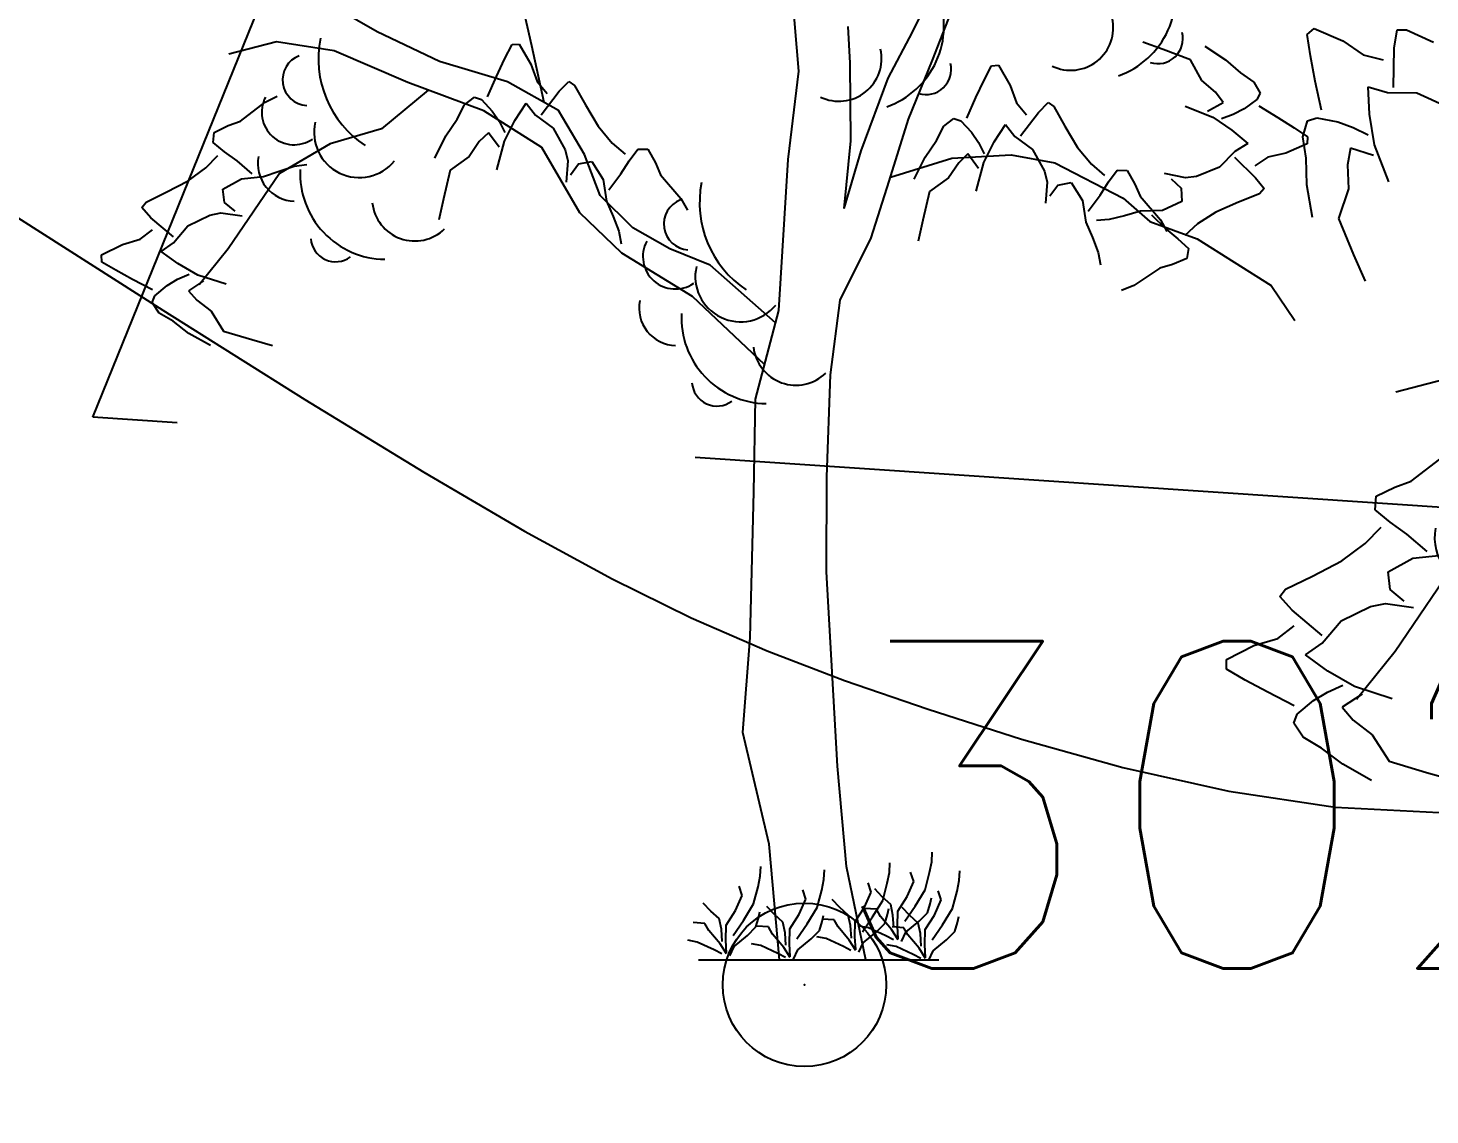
# Model space of a CAD drawing. Header units: millimetres. Extents: x 524954 to 526204, y 9523489 to 9524010.
# Drawn here: x 525915.304 to 525919.59, y 9523816.754 to 9523820.076 of the extents above; entities that cross this region are included whole.
import ezdxf

# ---------------------------------------------------------------- set-up
doc = ezdxf.new("R2010")
doc.units = ezdxf.units.MM
doc.header["$PDMODE"] = 32
doc.header["$PDSIZE"] = 0.5
doc.linetypes.add('ACAD_ISO12W100', pattern=[21, 12, -3, 0, -3, 0, -3])
doc.linetypes.add('CACHE2', pattern=[4.7625, 3.175, -1.5875])
for name, color, linetype in [('Arbre', 34, 'ACAD_ISO12W100'), ('Borde_Piste', 7, 'CACHE2'), ('CN_01_00', 3, 'Continuous'), ('TopoAlt', 3, 'Continuous'), ('TOPOJIS', 7, 'Continuous')]:
    doc.layers.add(name, color=color, linetype=linetype)
doc.styles.add('Simplex 1.0', font='Simplex.shx', dxfattribs={"width": 0.99, "height": 1})

# ---------------------------------------------------------------- blocks, each defined once
blk = doc.blocks.new('TCPOINT M')
at = {"color": 0}
blk.add_point((0, 0), dxfattribs=at)
at = {"layer": 'TopoAlt', "style": 'Simplex 1.0', "width": 0.99}
blk.add_attdef('ALT', (0.15, 0.15), '', height=1, dxfattribs=at)
blk = doc.blocks.new('v088')
at = {"color": 3, "linetype": 'Continuous'}
for p, q in [((-3.5682, 6.3771), (-3.539, 6.4025)), ((-3.539, 6.4025), (-3.4232, 6.3514)), ((-3.5548, 6.2904), (-3.5682, 6.3771)), ((-3.4232, 6.3514), (-3.3399, 6.2939)), ((-3.2129, 6.3221), (-3.2014, 6.3959)), ((-3.2014, 6.3959), (-3.1633, 6.397)), ((-3.1633, 6.397), (-3.053, 6.3458)), ((-3.5355, 6.1876), (-3.5548, 6.2904)), ((-3.3399, 6.2939), (-3.2577, 6.2746)), ((-3.2164, 6.1615), (-3.2129, 6.3221)), ((-3.5103, 6.0686), (-3.5355, 6.1876)), ((-3.3198, 6.1639), (-3.2403, 6.1417)), ((-3.3139, 6.0525), (-3.3198, 6.1639)), ((-3.2403, 6.1417), (-3.1205, 6.1398)), ((-3.1205, 6.1398), (-2.9991, 6.0834)), ((-3.5861, 5.9603), (-3.5662, 6.0262)), ((-3.5662, 6.0262), (-3.5284, 6.0381)), ((-3.5284, 6.0381), (-3.4436, 6.0215)), ((-3.4436, 6.0215), (-3.3804, 5.9989)), ((-3.294, 5.9279), (-3.3139, 6.0525)), ((-3.5727, 5.8736), (-3.5861, 5.9603)), ((-3.3804, 5.9989), (-3.3196, 5.968)), ((-3.3915, 5.9142), (-3.4031, 5.8459)), ((-3.2981, 5.8843), (-3.3915, 5.9142)), ((-3.2352, 5.7773), (-3.294, 5.9279)), ((-3.5695, 5.7648), (-3.5727, 5.8736)), ((-3.4031, 5.8459), (-3.4003, 5.748)), ((-3.5466, 5.6322), (-3.5695, 5.7648)), ((-3.4003, 5.748), (-3.4403, 5.6271)), ((-3.4403, 5.6271), (-3.3789, 5.4792)), ((-3.3789, 5.4792), (-3.3323, 5.3717)), ((-1.6668, 4.9726), (-1.6283, 4.976)), ((-1.6283, 4.976), (-1.5645, 4.8667)), ((1.8724, 4.9461), (1.762, 4.9854)), ((-1.7068, 4.8945), (-1.6668, 4.9726)), ((2.0224, 4.89), (1.8724, 4.9461)), ((2.0987, 4.9642), (2.2113, 4.8904)), ((-1.7514, 4.7999), (-1.7068, 4.8945)), ((-1.5645, 4.8667), (-1.5307, 4.7714)), ((0.9393, 4.8572), (0.9778, 4.8606)), ((0.9778, 4.8606), (1.0416, 4.7513)), ((2.0834, 4.7783), (2.0224, 4.89)), ((2.2113, 4.8904), (2.2929, 4.8185)), ((0.8993, 4.7791), (0.9393, 4.8572)), ((2.2929, 4.8185), (2.3654, 4.7691)), ((-1.8008, 4.6887), (-1.7514, 4.7999)), ((-1.5307, 4.7714), (-1.4755, 4.7074)), ((-1.4112, 4.7196), (-1.3587, 4.7727)), ((-1.3587, 4.7727), (-1.3272, 4.7513)), ((-1.3272, 4.7513), (-1.2679, 4.6451)), ((0.8546, 4.6845), (0.8993, 4.7791)), ((1.0416, 4.7513), (1.0754, 4.656)), ((2.1569, 4.7135), (2.0834, 4.7783)), ((2.3654, 4.7691), (2.4, 4.7096)), ((-3.0095, 4.66), (-2.9439, 4.6918)), ((-1.9257, 4.6454), (-1.871, 4.6871)), ((-1.871, 4.6871), (-1.8334, 4.6747)), ((-1.5083, 4.5916), (-1.4112, 4.7196)), ((2.1989, 4.6584), (2.1569, 4.7135)), ((2.4, 4.7096), (2.383, 4.6739)), ((-3.1435, 4.5571), (-3.0095, 4.66)), ((-1.9657, 4.5674), (-1.9257, 4.6454)), ((-1.8334, 4.6747), (-1.7744, 4.6115)), ((-1.6512, 4.5605), (-1.5907, 4.6542)), ((-1.5907, 4.6542), (-1.5392, 4.5896)), ((-1.2679, 4.6451), (-1.1988, 4.529)), ((0.8053, 4.5733), (0.8546, 4.6845)), ((1.0754, 4.656), (1.1306, 4.592)), ((1.1948, 4.6042), (1.2474, 4.6573)), ((1.2474, 4.6573), (1.2789, 4.6359)), ((1.2789, 4.6359), (1.3382, 4.5297)), ((1.9921, 4.6376), (2.1424, 4.5777)), ((2.1133, 4.6106), (2.1989, 4.6584)), ((2.383, 4.6739), (2.3129, 4.6232)), ((2.3928, 4.6398), (2.497, 4.577)), ((-1.7744, 4.6115), (-1.7365, 4.5561)), ((-1.5392, 4.5896), (-1.4434, 4.5178)), ((1.0978, 4.4762), (1.1948, 4.6042)), ((2.1424, 4.5777), (2.247, 4.5072)), ((2.2532, 4.5924), (2.1892, 4.5691)), ((2.3129, 4.6232), (2.2532, 4.5924)), ((2.497, 4.577), (2.5853, 4.5209)), ((-3.2867, 4.4956), (-3.2101, 4.5328)), ((-3.2101, 4.5328), (-3.1435, 4.5571)), ((-2.0269, 4.4774), (-1.9657, 4.5674)), ((-1.7365, 4.5561), (-1.7054, 4.4954)), ((-1.7081, 4.4479), (-1.6512, 4.5605)), ((-1.4434, 4.5178), (-1.3781, 4.401)), ((-1.1988, 4.529), (-1.1228, 4.4377)), ((0.6404, 4.452), (0.6804, 4.53)), ((0.6804, 4.53), (0.7351, 4.5718)), ((0.7351, 4.5718), (0.7727, 4.5593)), ((0.7727, 4.5593), (0.8317, 4.4961)), ((0.9549, 4.4451), (1.0154, 4.5388)), ((1.0154, 4.5388), (1.0668, 4.4742)), ((1.3382, 4.5297), (1.4072, 4.4136)), ((2.5853, 4.5209), (2.6578, 4.4715)), ((-3.2911, 4.4407), (-3.2867, 4.4956)), ((-2.0862, 4.3565), (-2.0269, 4.4774)), ((-1.7952, 4.494), (-1.8447, 4.4455)), ((-1.7371, 4.415), (-1.7952, 4.494)), ((0.8317, 4.4961), (0.8696, 4.4407)), ((1.0668, 4.4742), (1.1627, 4.4024)), ((2.247, 4.5072), (2.3325, 4.4356)), ((2.6578, 4.4715), (2.6564, 4.4329)), ((-3.2303, 4.3905), (-3.2911, 4.4407)), ((-1.8447, 4.4455), (-1.8998, 4.3645)), ((-1.7488, 4.2914), (-1.7081, 4.4479)), ((-1.1228, 4.4377), (-1.0524, 4.3767)), ((-1.0302, 4.3418), (-0.9835, 4.4054)), ((-0.9835, 4.4054), (-0.9285, 4.4041)), ((-0.9285, 4.4041), (-0.8869, 4.3298)), ((0.5791, 4.362), (0.6404, 4.452)), ((0.8696, 4.4407), (0.9007, 4.38)), ((0.898, 4.3325), (0.9549, 4.4451)), ((1.1627, 4.4024), (1.228, 4.2856)), ((1.4072, 4.4136), (1.4833, 4.3223)), ((2.3325, 4.4356), (2.262, 4.3926)), ((2.6564, 4.4329), (2.5401, 4.3831)), ((-3.3314, 4.3035), (-3.2664, 4.3702)), ((-3.1617, 4.3413), (-3.2303, 4.3905)), ((-1.8998, 4.3645), (-2.0031, 4.2901)), ((-1.3781, 4.401), (-1.3629, 4.3412)), ((0.5199, 4.2411), (0.5791, 4.362)), ((0.8109, 4.3786), (0.7614, 4.3301)), ((0.869, 4.2996), (0.8109, 4.3786)), ((2.262, 4.3926), (2.1788, 4.3064)), ((2.2601, 4.3616), (2.3751, 4.2494)), ((2.4412, 4.3615), (2.371, 4.3146)), ((2.5401, 4.3831), (2.4412, 4.3615)), ((-3.4268, 4.2328), (-3.3314, 4.3035)), ((-3.0788, 4.2707), (-3.1617, 4.3413)), ((-2.9333, 4.2859), (-2.8514, 4.3121)), ((-2.8514, 4.3121), (-2.7828, 4.3211)), ((-2.0031, 4.2901), (-2.0401, 4.1343)), ((-1.3629, 4.3412), (-1.3723, 4.2259)), ((-1.3485, 4.2656), (-1.3049, 4.3248)), ((-1.3049, 4.3248), (-1.2331, 4.3384)), ((-1.2331, 4.3384), (-1.1715, 4.2405)), ((-1.0754, 4.2705), (-1.0302, 4.3418)), ((-0.8869, 4.3298), (-0.8589, 4.2646)), ((0.7614, 4.3301), (0.7063, 4.2491)), ((0.8572, 4.176), (0.898, 4.3325)), ((1.4833, 4.3223), (1.5536, 4.2613)), ((1.5759, 4.2264), (1.6226, 4.29)), ((1.6226, 4.29), (1.6776, 4.2887)), ((1.6776, 4.2887), (1.7191, 4.2144)), ((2.1788, 4.3064), (2.0548, 4.2561)), ((-3.5467, 4.1705), (-3.4268, 4.2328)), ((-3.2386, 4.1877), (-3.1373, 4.2436)), ((-3.1373, 4.2436), (-3.0186, 4.2553)), ((-3.0186, 4.2553), (-2.9333, 4.2859)), ((-1.1715, 4.2405), (-1.153, 4.1227)), ((-1.1411, 4.1837), (-1.0754, 4.2705)), ((-0.8589, 4.2646), (-0.7485, 4.1368)), ((0.7063, 4.2491), (0.603, 4.1747)), ((1.228, 4.2856), (1.2432, 4.2258)), ((1.9936, 4.2484), (1.8803, 4.2721)), ((1.9168, 4.2436), (1.9701, 4.193)), ((2.0548, 4.2561), (1.9936, 4.2484)), ((2.3751, 4.2494), (2.4212, 4.1906)), ((-3.2291, 4.1152), (-3.2386, 4.1877)), ((0.603, 4.1747), (0.566, 4.0189)), ((1.2432, 4.2258), (1.2338, 4.1105)), ((1.2576, 4.1502), (1.3011, 4.2094)), ((1.3011, 4.2094), (1.373, 4.223)), ((1.373, 4.223), (1.4346, 4.1251)), ((1.5307, 4.1551), (1.5759, 4.2264)), ((1.7191, 4.2144), (1.7472, 4.1493)), ((1.9701, 4.193), (1.9747, 4.12)), ((2.4212, 4.1906), (2.396, 4.1621)), ((-3.6793, 4.0872), (-3.6561, 4.1174)), ((-3.6561, 4.1174), (-3.5467, 4.1705)), ((-2.0401, 4.1343), (-2.0653, 4.0199)), ((-1.153, 4.1227), (-1.1176, 4.0393)), ((-0.7485, 4.1368), (-0.7129, 4.0731)), ((1.4346, 4.1251), (1.4531, 4.0073)), ((1.465, 4.0683), (1.5307, 4.1551)), ((1.7472, 4.1493), (1.8576, 4.0214)), ((1.9747, 4.12), (1.8699, 4.071)), ((2.2833, 4.1164), (2.1595, 4.0623)), ((2.396, 4.1621), (2.2833, 4.1164)), ((-3.6294, 4.0317), (-3.6793, 4.0872)), ((-3.3093, 4.0465), (-3.2488, 4.0583)), ((-3.2488, 4.0583), (-3.1342, 4.0423)), ((-3.1725, 4.0683), (-3.2291, 4.1152)), ((1.7506, 4.0673), (1.6636, 4.0426)), ((1.8699, 4.071), (1.7506, 4.0673)), ((2.1595, 4.0623), (2.0595, 3.9982)), ((-3.5071, 3.9275), (-3.6294, 4.0317)), ((-3.4297, 3.988), (-3.3093, 4.0465)), ((-1.1176, 4.0393), (-1.0867, 3.9591)), ((0.566, 4.0189), (0.5407, 3.9045)), ((1.4531, 4.0073), (1.4885, 3.9239)), ((1.5801, 4.0219), (1.511, 4.0175)), ((1.6636, 4.0426), (1.5801, 4.0219)), ((1.8097, 4.0479), (1.8877, 3.9719)), ((1.8576, 4.0214), (1.8932, 3.9577)), ((-3.6878, 3.9154), (-3.6208, 3.9668)), ((-3.5069, 3.8964), (-3.4297, 3.988)), ((-1.0867, 3.9591), (-1.0738, 3.891)), ((1.8877, 3.9719), (1.9528, 3.9182)), ((2.0595, 3.9982), (1.9902, 3.936)), ((-3.8977, 3.8297), (-3.785, 3.8871)), ((-3.785, 3.8871), (-3.6878, 3.9154)), ((-3.5743, 3.8488), (-3.5069, 3.8964)), ((1.4885, 3.9239), (1.5194, 3.8437)), ((1.9528, 3.9182), (2.0102, 3.864)), ((-3.8965, 3.791), (-3.8977, 3.8297)), ((-3.4842, 3.783), (-3.5743, 3.8488)), ((1.5194, 3.8437), (1.5323, 3.7756)), ((2.0102, 3.864), (2.002, 3.8096)), ((-3.8209, 3.7466), (-3.8965, 3.791)), ((-3.3751, 3.7197), (-3.4842, 3.783)), ((1.9231, 3.7776), (1.855, 3.7579)), ((2.002, 3.8096), (1.9231, 3.7776)), ((-3.729, 3.6966), (-3.8209, 3.7466)), ((-3.4847, 3.6976), (-3.4223, 3.7252)), ((-3.2212, 3.6701), (-3.3751, 3.7197)), ((1.855, 3.7579), (1.7144, 3.6642)), ((-3.6208, 3.641), (-3.729, 3.6966)), ((-3.6087, 3.6076), (-3.5422, 3.6629)), ((-3.5422, 3.6629), (-3.4847, 3.6976)), ((-3.3439, 3.6889), (-3.4261, 3.6355)), ((1.7144, 3.6642), (1.6468, 3.6368)), ((-3.6232, 3.5708), (-3.6087, 3.6076)), ((-3.4261, 3.6355), (-3.3805, 3.5833)), ((-3.5847, 3.5138), (-3.6232, 3.5708)), ((-3.3805, 3.5833), (-3.3028, 3.5236)), ((-3.5091, 3.4694), (-3.5847, 3.5138)), ((-3.3028, 3.5236), (-3.2344, 3.4162)), ((-3.4228, 3.4031), (-3.5091, 3.4694)), ((-3.3055, 3.337), (-3.4228, 3.4031)), ((-3.2344, 3.4162), (-3.081, 3.3703)), ((-3.081, 3.3703), (-2.9682, 3.3386)), ((0.6155, 0.5313), (0.6179, 0.5842)), ((0.3847, 0.4736), (0.3871, 0.5265)), ((0.6034, 0.4736), (0.6155, 0.5313)), ((-0.3173, 0.4544), (-0.3149, 0.5073)), ((0.0288, 0.4351), (0.0313, 0.488)), ((0.3726, 0.4159), (0.3847, 0.4736)), ((0.5169, 0.4255), (0.5001, 0.476)), ((0.5794, 0.3798), (0.6034, 0.4736)), ((0.7645, 0.4303), (0.7669, 0.4832)), ((-0.3294, 0.3967), (-0.3173, 0.4544)), ((0.0168, 0.3774), (0.0288, 0.4351)), ((0.2861, 0.3678), (0.2693, 0.4183)), ((0.3486, 0.3221), (0.3726, 0.4159)), ((0.4808, 0.3438), (0.5169, 0.4255)), ((0.7525, 0.3726), (0.7645, 0.4303)), ((-0.452, 0.2669), (-0.4159, 0.3486)), ((-0.4159, 0.3486), (-0.4327, 0.3991)), ((-0.3534, 0.3029), (-0.3294, 0.3967)), ((-0.0697, 0.3294), (-0.0865, 0.3798)), ((-0.0072, 0.2837), (0.0168, 0.3774)), ((0.25, 0.2861), (0.2861, 0.3678)), ((0.3462, 0.3414), (0.3053, 0.3847)), ((0.4303, 0.2645), (0.4808, 0.3438)), ((0.5241, 0.2909), (0.5794, 0.3798)), ((0.6659, 0.3246), (0.6491, 0.375)), ((0.7285, 0.2789), (0.7525, 0.3726)), ((-0.5866, 0.2645), (-0.6275, 0.3077)), ((-0.4087, 0.214), (-0.3534, 0.3029)), ((-0.2404, 0.2452), (-0.2813, 0.2885)), ((-0.1058, 0.2476), (-0.0697, 0.3294)), ((0.1154, 0.2837), (0.0745, 0.327)), ((0.1995, 0.2068), (0.25, 0.2861)), ((0.2933, 0.2332), (0.3486, 0.3221)), ((0.3919, 0.3005), (0.3462, 0.3414)), ((0.4039, 0.2428), (0.3919, 0.3005)), ((0.4688, 0.2092), (0.5241, 0.2909)), ((0.5914, 0.2548), (0.6058, 0.3029)), ((0.6058, 0.3029), (0.6131, 0.3366)), ((0.6299, 0.2428), (0.6659, 0.3246)), ((-0.5409, 0.2236), (-0.5866, 0.2645)), ((-0.5025, 0.1875), (-0.452, 0.2669)), ((-0.327, 0.226), (-0.3197, 0.2596)), ((-0.1947, 0.2043), (-0.2404, 0.2452)), ((-0.1563, 0.1683), (-0.1058, 0.2476)), ((-0.0625, 0.1947), (-0.0072, 0.2837)), ((0.0192, 0.2068), (0.0264, 0.2404)), ((0.1611, 0.2428), (0.1154, 0.2837)), ((0.1731, 0.1851), (0.1611, 0.2428)), ((0.238, 0.1515), (0.2933, 0.2332)), ((0.3149, 0.2741), (0.25, 0.2789)), ((0.3366, 0.2356), (0.3149, 0.2741)), ((0.3967, 0.1635), (0.3366, 0.2356)), ((0.3606, 0.1971), (0.375, 0.2452)), ((0.375, 0.2452), (0.3823, 0.2789)), ((0.4087, 0.1755), (0.4039, 0.2428)), ((0.4279, 0.1827), (0.4303, 0.2645)), ((0.4953, 0.2404), (0.4544, 0.2837)), ((0.5409, 0.1995), (0.4953, 0.2404)), ((0.5457, 0.2092), (0.5914, 0.2548)), ((0.5794, 0.1635), (0.6299, 0.2428)), ((0.6732, 0.1899), (0.7285, 0.2789)), ((0.7549, 0.2019), (0.7621, 0.2356)), ((-0.6179, 0.1971), (-0.6828, 0.2019)), ((-0.5962, 0.1587), (-0.6179, 0.1971)), ((-0.5289, 0.1659), (-0.5409, 0.2236)), ((-0.5049, 0.1058), (-0.5025, 0.1875)), ((-0.464, 0.1322), (-0.4087, 0.214)), ((-0.3871, 0.1322), (-0.3414, 0.1779)), ((-0.3414, 0.1779), (-0.327, 0.226)), ((-0.2717, 0.1779), (-0.3366, 0.1827)), ((-0.25, 0.1394), (-0.2717, 0.1779)), ((-0.1827, 0.1467), (-0.1947, 0.2043)), ((-0.1178, 0.113), (-0.0625, 0.1947)), ((0.0048, 0.1587), (0.0192, 0.2068)), ((0.0841, 0.2164), (0.0192, 0.2212)), ((0.1058, 0.1779), (0.0841, 0.2164)), ((0.1659, 0.1058), (0.1058, 0.1779)), ((0.1779, 0.1178), (0.1731, 0.1851)), ((0.1971, 0.125), (0.1995, 0.2068)), ((0.2717, 0.1731), (0.2212, 0.1827)), ((0.3654, 0.1298), (0.2717, 0.1731)), ((0.3149, 0.1515), (0.3606, 0.1971)), ((0.464, 0.1731), (0.3991, 0.1779)), ((0.4327, 0.113), (0.4279, 0.1827)), ((0.4856, 0.1346), (0.464, 0.1731)), ((0.4736, 0.1491), (0.5457, 0.2092)), ((0.5529, 0.1418), (0.5409, 0.1995)), ((0.6179, 0.1082), (0.6732, 0.1899)), ((0.7405, 0.1539), (0.7549, 0.2019)), ((-0.5361, 0.0865), (-0.5962, 0.1587)), ((-0.5241, 0.0986), (-0.5289, 0.1659)), ((-0.4592, 0.0721), (-0.3871, 0.1322)), ((-0.1899, 0.0673), (-0.25, 0.1394)), ((-0.1779, 0.0793), (-0.1827, 0.1467)), ((-0.1587, 0.0865), (-0.1563, 0.1683)), ((-0.0409, 0.113), (0.0048, 0.1587)), ((0.0409, 0.1154), (-0.0096, 0.125)), ((0.1346, 0.0721), (0.0409, 0.1154)), ((0.2019, 0.0553), (0.1971, 0.125)), ((0.2428, 0.0914), (0.3149, 0.1515)), ((0.4063, 0.1082), (0.3654, 0.1298)), ((0.4327, 0.1082), (0.3967, 0.1635)), ((0.4496, 0.0986), (0.4736, 0.1491)), ((0.5457, 0.0625), (0.4856, 0.1346)), ((0.5578, 0.0745), (0.5529, 0.1418)), ((0.577, 0.0817), (0.5794, 0.1635)), ((0.6948, 0.1082), (0.7405, 0.1539)), ((-0.6611, 0.0962), (-0.7116, 0.1058)), ((-0.5674, 0.0529), (-0.6611, 0.0962)), ((-0.5001, 0.0313), (-0.5361, 0.0865)), ((-0.5001, 0.0361), (-0.5049, 0.1058)), ((-0.4832, 0.0216), (-0.4592, 0.0721)), ((-0.3149, 0.0769), (-0.3654, 0.0865)), ((-0.2212, 0.0337), (-0.3149, 0.0769)), ((-0.1539, 0.012), (-0.1899, 0.0673)), ((-0.1539, 0.0168), (-0.1587, 0.0865)), ((-0.113, 0.0529), (-0.0409, 0.113)), ((0.1755, 0.0505), (0.1346, 0.0721)), ((0.2019, 0.0505), (0.1659, 0.1058)), ((0.2188, 0.0409), (0.2428, 0.0914)), ((0.4207, 0.0721), (0.3702, 0.0817)), ((0.5145, 0.0288), (0.4207, 0.0721)), ((0.5818, 0.0072), (0.5457, 0.0625)), ((0.5818, 0.012), (0.577, 0.0817)), ((0.6227, 0.0481), (0.6948, 0.1082)), ((-0.5265, 0.0313), (-0.5674, 0.0529)), ((-0.1803, 0.012), (-0.2212, 0.0337)), ((-0.137, 0.0024), (-0.113, 0.0529)), ((0.5554, 0.0072), (0.5145, 0.0288)), ((0.5986, -0.0024), (0.6227, 0.0481))]:
    blk.add_line(p, q, dxfattribs=at)
at = {"linetype": 'Continuous'}
for p, q in [((-0.1073, 4.8293), (-0.1646, 5.4873)), ((0.5102, 5.0412), (0.6713, 5.3679)), ((-1.5592, 4.9668), (-1.6346, 5.3011)), ((-2.4003, 5.0425), (-2.6206, 5.1685)), ((0.6191, 4.888), (0.7312, 5.1764)), ((-2.0611, 4.8817), (-2.4003, 5.0425)), ((0.1717, 4.8724), (0.1613, 5.0712)), ((0.3786, 4.7897), (0.5102, 5.0412)), ((-2.9464, 4.9876), (-3.2062, 4.92)), ((-2.6344, 4.9381), (-2.9464, 4.9876)), ((-2.2328, 4.7662), (-2.6344, 4.9381)), ((-1.4917, 4.6586), (-1.5592, 4.9668)), ((-1.6919, 4.7713), (-2.0611, 4.8817)), ((0.1743, 4.4496), (0.1717, 4.8724)), ((0.489, 4.5681), (0.6191, 4.888)), ((-0.1657, 4.3492), (-0.1073, 4.8293)), ((-1.8192, 4.6131), (-2.2328, 4.7662)), ((-1.415, 4.6154), (-1.6919, 4.7713)), ((0.2314, 4.3948), (0.3786, 4.7897)), ((-2.1227, 4.7254), (-2.3768, 4.5144)), ((-1.5041, 4.4145), (-1.8192, 4.6131)), ((-1.2732, 4.3758), (-1.415, 4.6154)), ((0.3841, 4.2301), (0.489, 4.5681)), ((-2.3768, 4.5144), (-2.655, 4.434)), ((-2.655, 4.434), (-2.9315, 4.2727)), ((-1.2976, 4.0581), (-1.5041, 4.4145)), ((0.1384, 4.0819), (0.1743, 4.4496)), ((-1.1877, 4.1537), (-1.2732, 4.3758)), ((-0.2169, 3.5272), (-0.1657, 4.3492)), ((0.1384, 4.0819), (0.2314, 4.3948)), ((0.3911, 4.2526), (0.7235, 4.3553)), ((0.7235, 4.3553), (1.0465, 4.3745)), ((1.0465, 4.3745), (1.2838, 4.3297)), ((1.2838, 4.3297), (1.6547, 4.1385)), ((-2.9315, 4.2727), (-3.209, 3.8627)), ((0.2848, 3.9233), (0.3841, 4.2301)), ((-1.0099, 3.9771), (-1.1877, 4.1537)), ((1.6547, 4.1385), (1.8004, 4.0109)), ((-1.0692, 3.839), (-1.2976, 4.0581)), ((1.8004, 4.0109), (2.0573, 3.9168)), ((-0.8085, 3.8631), (-1.0099, 3.9771)), ((0.1177, 3.584), (0.2848, 3.9233)), ((2.0573, 3.9168), (2.4606, 3.664)), ((-3.209, 3.8627), (-3.3666, 3.6666)), ((-0.6849, 3.6045), (-1.0692, 3.839)), ((-0.589, 3.7744), (-0.8085, 3.8631)), ((-0.2343, 3.4611), (-0.589, 3.7744)), ((2.4606, 3.664), (2.589, 3.4739)), ((-0.2941, 3.234), (-0.6849, 3.6045)), ((0.064, 3.1786), (0.1177, 3.584)), ((-0.3436, 3.0457), (-0.2169, 3.5272)), ((0.0445, 2.6247), (0.064, 3.1786)), ((-0.3518, 2.5418), (-0.3436, 3.0457)), ((0.0429, 2.1085), (0.0445, 2.6247)), ((-0.3726, 1.7516), (-0.3518, 2.5418)), ((0.1022, 1.0525), (0.0429, 2.1085)), ((-0.4115, 1.2346), (-0.3726, 1.7516)), ((-0.2683, 0.6281), (-0.4115, 1.2346)), ((0.151, 0.5063), (0.1022, 1.0525)), ((-0.2127, 0), (-0.2683, 0.6281)), ((0.2565, 0), (0.151, 0.5063)), ((-0.6539, 0), (0.6539, 0))]:
    blk.add_line(p, q, dxfattribs=at)
at = {"color": 3, "linetype": 'Continuous'}
for centre, major_axis, start_param, end_param in [((1.4749, 5.2432), (0.3298, 0.3298), 4.265936, 5.872819), ((0.2152, 5.0749), (-0.3298, 0.3298), 2.69514, 4.302022), ((1.3699, 5.0654), (-0.1641, 0.1641), 1.908121, 4.146545), ((1.844, 5.0056), (-0.0964, 0.0964), 2.051824, 4.174223), ((-2.1547, 4.8961), (-0.3995, 0.3995), 0.587708, 1.773422), ((0.1101, 4.8971), (-0.1641, 0.1641), 1.908121, 4.146545), ((-2.774, 4.7815), (-0.099, 0.099), -0.421529, 2.292047), ((0.5842, 4.8373), (0.0964, 0.0964), 3.62262, 5.745019), ((-2.8514, 4.6047), (-0.1246, 0.1246), 0.293965, 2.957824), ((-2.4968, 4.4965), (0.1741, 0.1741), 2.133893, 4.816631), ((-2.8441, 4.3258), (-0.1445, 0.1445), 0.590553, 2.325666), ((-2.352, 4.2724), (0.3298, 0.3298), 2.307735, 3.914618), ((-0.0823, 4.1124), (0.3995, 0.3995), 2.158504, 3.344219), ((-0.7016, 3.9977), (0.099, 0.099), 1.149268, 3.862844), ((-2.1954, 4.1377), (0.1641, 0.1641), 2.463212, 4.701636), ((-2.6253, 3.929), (0.0964, 0.0964), 2.435534, 4.557933), ((-0.779, 3.821), (0.1246, 0.1246), 1.864761, 4.52862), ((-0.4244, 3.7128), (0.1741, 0.1741), 2.133893, 4.816631), ((-0.7718, 3.542), (-0.1445, 0.1445), 0.590553, 2.325666), ((-0.2796, 3.4886), (0.3298, 0.3298), 2.307735, 3.914618), ((-0.1231, 3.3539), (0.1641, 0.1641), 2.463212, 4.701636), ((-0.5529, 3.1452), (0.0964, 0.0964), 2.435534, 4.557933)]:
    blk.add_ellipse(centre, major_axis=major_axis, ratio=1, start_param=start_param, end_param=end_param, dxfattribs=at)

msp = doc.modelspace()

# ---------------------------------------------------------------- linework, layer by layer
at = {"layer": 'Borde_Piste', "elevation": 302.89, "flags": 128}
msp.add_lwpolyline([(525960.409, 9523826.0777), (525946.893, 9523816.7535), (525938.3117, 9523817.3602), (525915.502, 9523818.8859), (525917.7493, 9523824.4339)], dxfattribs=at)
at = {"layer": 'CN_01_00', "elevation": 303, "flags": 128}
msp.add_lwpolyline([(525915.1999, 9523819.5413), (525915.7154, 9523819.2139), (525916.1498, 9523818.9408), (525916.5136, 9523818.7182), (525916.8218, 9523818.5381), (525917.0896, 9523818.3923), (525917.3317, 9523818.273), (525917.5634, 9523818.1721), (525917.7997, 9523818.0815), (525918.0555, 9523817.9934), (525918.3416, 9523817.9025), (525918.6516, 9523817.8158), (525918.9749, 9523817.743), (525919.3007, 9523817.6939), (525919.6184, 9523817.6783)], dxfattribs=at)

# ---------------------------------------------------------------- block references
at = {"layer": 'Arbre'}
for p, xscale, yscale, zscale in [((525921.891, 9523815.273, 610.58), 0.75, 0.75, 0.75), ((525917.721, 9523817.228, 533.7475), 0.5625, 0.5625, 0.5625)]:
    msp.add_blockref('v088', p, dxfattribs=dict(at, xscale=xscale, yscale=yscale, zscale=zscale))
at = {"layer": 'TOPOJIS'}
ref = msp.add_blockref('TCPOINT M', (525917.6777, 9523817.1513, 302.86), dxfattribs=at)
ref.add_attrib('ALT', '302.86', (525917.7277, 9523817.2013, 302.86), dxfattribs={"layer": 'TopoAlt', "height": 1, "style": 'Simplex 1.0', "width": 0.99})

doc.saveas('drawing.dxf')
